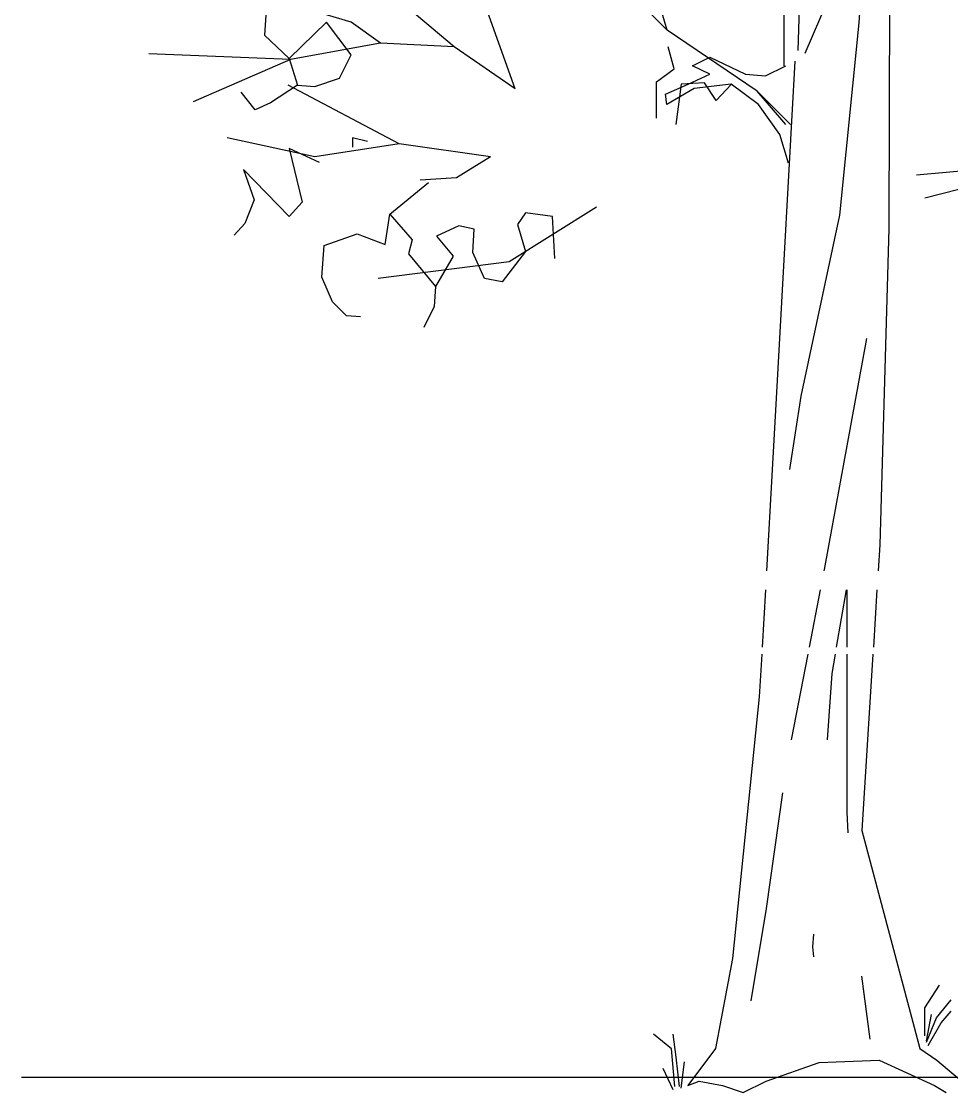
# Model space of a CAD drawing. Extents: x -408 to 1508121, y -29672 to 868845.
# Drawn here: x 1332538 to 1337117, y 164037 to 169310 of the extents above; entities that cross this region are included whole.
import ezdxf

# ---------------------------------------------------------------- set-up
doc = ezdxf.new("R2010")
doc.units = 0
doc.header["$MEASUREMENT"] = 0
doc.layers.get('0').update_dxf_attribs({"lineweight": 25})
doc.layers.add('Vegetation', color=8, linetype='Continuous')

# ---------------------------------------------------------------- blocks, each defined once
blk = doc.blocks.new('tree_elev_19')
for p, q in [((-239.5, 2061.6), (-373.1, 2517.8)), ((-9.4, 2195.8), (-9.7, 1991.4)), ((-658.8, 2029.3), (-850, 2190.6)), ((-861.5, 2077.7), (-1140.3, 2160.6)), ((198.7, 2154.1), (196.8, 1671.3)), ((-539, 1946.4), (-608.1, 2139.9)), ((-239.5, 2061.6), (-317.8, 2139.9)), ((-1029.7, 2091.5), (-1032, 2052.3)), ((-909.9, 2077.7), (-983.6, 2006.3)), ((-861.5, 2013.2), (-909.9, 2077.7)), ((-803.9, 2036.2), (-861.5, 2077.7)), ((-1032, 2052.3), (-983.6, 2006.3)), ((-62, 1941.8), (-239.5, 2061.6)), ((-803.9, 2036.2), (-981.3, 2004)), ((-658.8, 2029.3), (-803.9, 2036.2)), ((-539, 1946.4), (-658.8, 2029.3)), ((-225.6, 1985.5), (-237.2, 2029.3)), ((-981.3, 2004), (-1260.1, 2015.5)), ((-981.3, 2004), (-1172.6, 1921)), ((-983.6, 2006.3), (-967.5, 1953.3)), ((-884.6, 1967.1), (-861.5, 2013.2)), ((-260.2, 1960.2), (-225.6, 1985.5)), ((12.3, 2000.6), (-22.8, 1371.9)), ((-933, 1951), (-884.6, 1967.1)), ((-967.5, 1953.3), (-1020.5, 1918.7)), ((-767.1, 1838.1), (-986, 1953.3)), ((-967.5, 1953.3), (-933, 1951)), ((-260.2, 1888.8), (-260.2, 1960.2)), ((-211.8, 1955.6), (-222.4, 1876.3)), ((-165.7, 1957.9), (-211.8, 1955.6)), ((-142.7, 1923.3), (-165.7, 1957.9)), ((-112.7, 1955.6), (-142.7, 1923.3)), ((-5.6, 1876.3), (-62, 1941.8)), ((-62, 1941.8), (3.4, 1876.3)), ((-1050.5, 1904.9), (-1078.1, 1939.5)), ((-1020.5, 1918.7), (-1050.5, 1904.9)), ((-933, 1812.7), (-1105.8, 1849.6)), ((-767.1, 1838.1), (-933, 1812.7)), ((-829.3, 1842.7), (-859.2, 1849.6)), ((-859.2, 1849.6), (-859.2, 1831.2)), ((-587.4, 1812.7), (-767.1, 1838.1)), ((-923.7, 1801.2), (-983.6, 1828.9)), ((-983.6, 1828.9), (-958.3, 1722.9)), ((-587.4, 1812.7), (-654.2, 1771.3)), ((251.7, 1777.1), (436.7, 1793.8)), ((-983.6, 1695.2), (-1073.5, 1787.4)), ((-1073.5, 1787.4), (-1052.8, 1727.5)), ((450, 1777.2), (268.1, 1731.4)), ((-785.5, 1699.8), (-709.5, 1762)), ((-654.2, 1771.3), (-725.6, 1766.7)), ((-1052.8, 1727.5), (-1071.2, 1681.4)), ((-958.3, 1722.9), (-983.6, 1695.2)), ((-378.7, 1713.1), (-550.5, 1605.4)), ((-794.7, 1639.9), (-785.5, 1699.8)), ((-785.5, 1699.8), (-741.7, 1649.1)), ((-518.2, 1702.1), (-534.4, 1679.1)), ((-465.2, 1695.2), (-518.2, 1702.1)), ((-460.6, 1612.3), (-465.2, 1695.2)), ((-1071.2, 1681.4), (-1091.9, 1658.4)), ((-649.6, 1676.8), (-693.3, 1656.1)), ((-619.6, 1669.9), (-649.6, 1676.8)), ((-621.9, 1623.8), (-619.6, 1669.9)), ((-534.4, 1679.1), (-518.2, 1626.1)), ((196.8, 1671.3), (179.2, 1048.5)), ((-914.5, 1637.6), (-850, 1660.7)), ((-850, 1660.7), (-794.7, 1639.9)), ((-741.7, 1649.1), (-748.6, 1621.5)), ((-693.3, 1656.1), (-661.1, 1616.9)), ((-919.1, 1575.4), (-914.5, 1637.6)), ((-518.2, 1626.1), (-564.3, 1566.2)), ((-550.5, 1605.4), (-808.5, 1573.1)), ((-748.6, 1621.5), (-695.6, 1557)), ((-661.1, 1616.9), (-695.6, 1557)), ((-598.9, 1573.1), (-621.9, 1623.8)), ((-898.4, 1527), (-919.1, 1575.4)), ((-564.3, 1566.2), (-598.9, 1573.1)), ((-695.6, 1557), (-698, 1517.8)), ((-870.8, 1499.4), (-898.4, 1527)), ((-843.1, 1497.1), (-870.8, 1499.4)), ((-698, 1517.8), (-718.7, 1476.3)), ((-22.8, 1371.9), (-43.9, 997.2)), ((179.2, 1048.5), (176, 997.2)), ((-46, 960), (-52.4, 846.6)), ((173.7, 960), (166.6, 846.6)), ((-53.2, 833), (-57.9, 749.1)), ((165.7, 833), (144.1, 485.6)), ((-57.9, 749.1), (-110.6, 234.1)), ((144.1, 485.6), (258.4, 56.8)), ((-110.6, 234.1), (-144.4, 56.8))]:
    blk.add_line(p, q)
for points in [[(-2.1, 3462.1), (86.2, 3383.7), (135.2, 3217.1), (145, 2923.2), (96, 2678.2), (27.4, 2315.6), (17.6, 2021.6)], [(145, 2923.2), (137.8, 2508.5), (122.6, 2334.1), (77.1, 2121.9), (31.6, 2015.7)], [(153, 2303.8), (137.8, 2076.4), (99.9, 1697.3), (24, 1341), (1.3, 1196.9)], [(-0.4, 1800.2), (-17.3, 1856.6), (-59.6, 1915.8), (-113.2, 1955.3), (-186.5, 1946.8), (-240.1, 1915.8), (-242.9, 1935.6), (-197.8, 1955.3), (-155.5, 1975), (-189.3, 1991.9), (-155.5, 2008.8), (-85, 1975), (-45.5, 1972.2), (-6, 1991.9)], [(153, 1454.7), (69.5, 999.8), (69, 997.2)], [(61.9, 960), (40.1, 846.6)], [(113.4, 960), (93.7, 846.6)], [(115, 846.6), (115, 960)], [(37.4, 833), (5, 664.5)], [(91.3, 833), (84.7, 795.1), (75.6, 664.5)], [(116.9, 481.3), (115, 522.2), (115, 833)], [(-12.6, 560.2), (-44.2, 332.6), (-74.6, 150.7)], [(48.6, 282), (46.8, 256.8), (48.6, 237)], [(160.6, 74.9), (143.7, 199.2)], [(268.2, 81.6), (268.2, 136.4), (297.2, 181.4)], [(271.4, 68.8), (290.7, 117.1), (319.7, 152.5)], [(274.6, 62.3), (300.4, 107.4), (319.7, 129.9)], [(271.4, 72), (281.1, 123.5)], [(-224.6, -18.1), (-231, 55.9), (-266.4, 84.9)], [(-214.9, -18.1), (-221.4, 39.8), (-227.8, 84.9)], [(-144.4, 56.8), (-198.9, -16.5), (-176.1, -7.5), (-130.7, -16.5), (-89.8, -30.2), (-44.4, -7.5), (60.1, 28.9), (178.2, 33.4), (287.3, -16.5), (310, -30.2)], [(258.4, 56.8), (291.8, 33.4), (346.4, -12)], [(-211.7, -21.4), (-205.3, 30.1)], [(-227.8, -24.6), (-247.1, 17.3)]]:
    blk.add_lwpolyline(points)

msp = doc.modelspace()

# ---------------------------------------------------------------- linework, layer by layer
msp.add_line((1332537.7, 164112), (1394422.2, 164112))

# ---------------------------------------------------------------- block references
at = {"layer": 'Vegetation', "xscale": 2.5, "yscale": 2.5, "zscale": 2.5}
msp.add_blockref('tree_elev_19', (1336315.1, 164112), dxfattribs=at)

doc.saveas('drawing.dxf')
